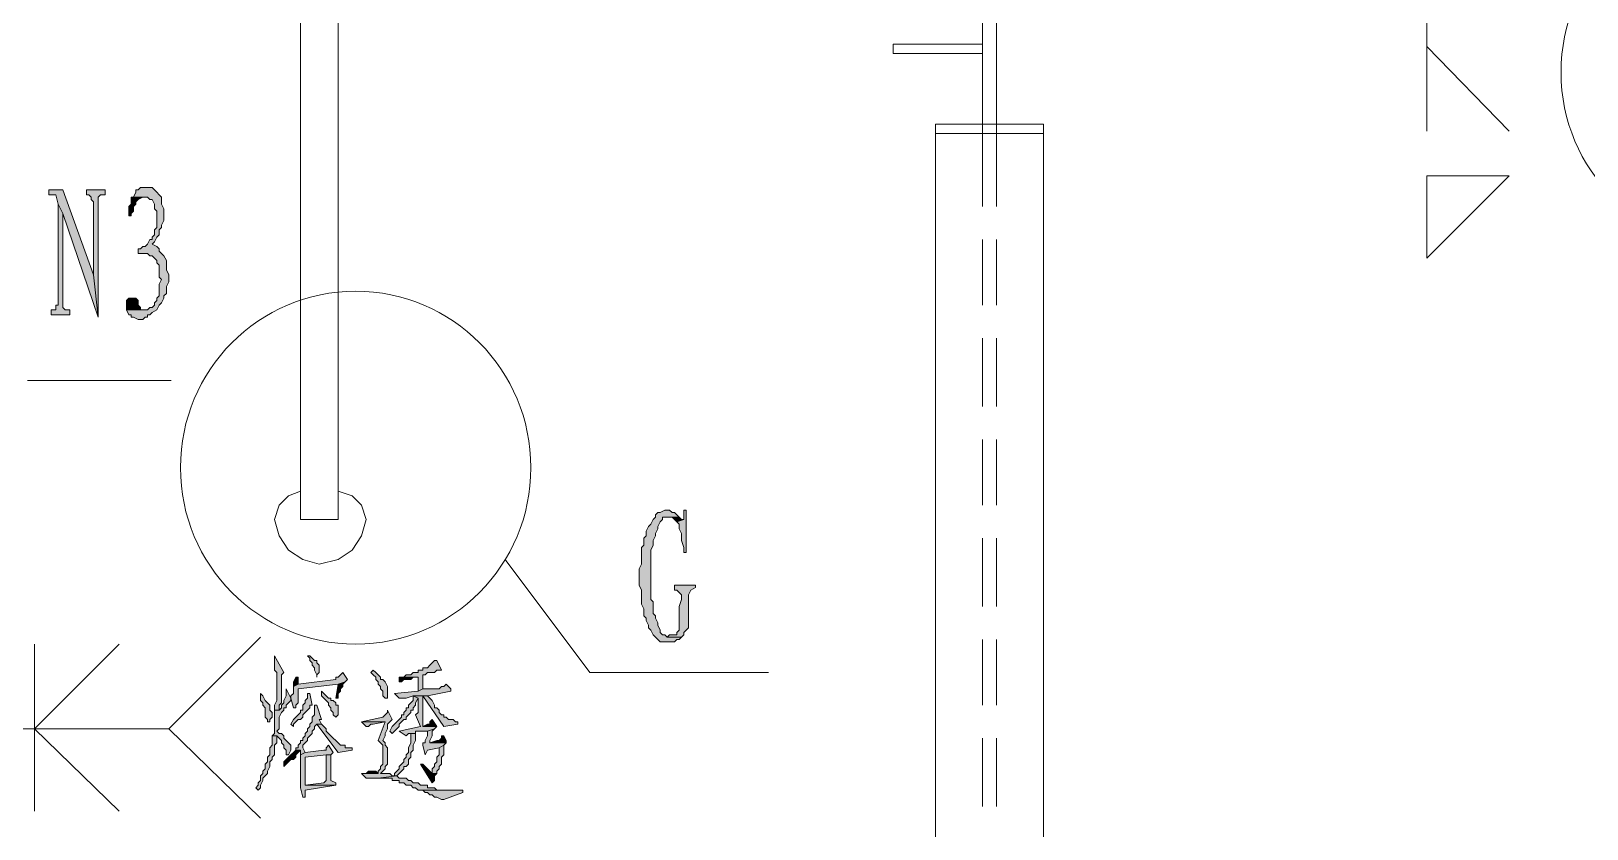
# Model space of a CAD drawing. Header units: millimetres. Extents: x 24 to 410, y 10 to 282.
# Drawn here: x 58.65 to 86.66, y 220.54 to 234.89 of the extents above; entities that cross this region are included whole.
import ezdxf

# ---------------------------------------------------------------- set-up
doc = ezdxf.new("R2010")
doc.units = ezdxf.units.MM

msp = doc.modelspace()

# ---------------------------------------------------------------- hatches: boundary and pattern name
h = msp.add_hatch(color=256)
h.dxf.hatch_style = 2
h.paths.add_polyline_path([(59.224333, 232.029), (58.970333, 232.029), (58.970333, 231.944333), (59.097333, 231.944333), (59.139667, 231.775), (59.224333, 231.605667), (59.859333, 229.743), (59.774667, 230.505)])
h = msp.add_hatch(color=256)
h.dxf.hatch_style = 2
h.paths.add_polyline_path([(59.986333, 232.029), (59.647667, 232.029), (59.647667, 231.944333), (59.69, 231.944333), (59.732333, 231.902), (59.732333, 231.859667), (59.774667, 231.817333), (59.774667, 230.505), (59.859333, 229.743), (59.859333, 231.902), (59.901667, 231.944333), (59.986333, 231.944333)])
h = msp.add_hatch(color=256)
h.dxf.hatch_style = 2
h.paths.add_polyline_path([(60.748333, 232.071333), (60.621333, 232.071333), (60.579, 232.029), (60.536667, 232.029), (60.536667, 231.986667), (60.494333, 231.902), (60.452, 231.902), (60.706, 231.902), (60.748333, 231.902), (60.790667, 231.859667), (60.833, 231.859667), (60.875333, 231.775), (60.875333, 231.690333), (60.917667, 231.648), (60.917667, 231.351667), (60.875333, 231.309333), (60.875333, 231.224667), (60.833, 231.182333), (60.833, 231.14), (60.790667, 231.14), (60.748333, 231.055333), (60.706, 231.013), (60.663667, 231.013), (60.621333, 230.970667), (60.579, 230.970667), (60.579, 230.886), (60.748333, 230.886), (60.790667, 230.843667), (60.833, 230.843667), (60.875333, 230.801333), (60.917667, 230.759), (60.917667, 230.716667), (60.96, 230.674333), (60.96, 230.462667), (61.002333, 230.420333), (60.96, 230.335667), (60.96, 230.124), (60.917667, 230.081667), (60.917667, 230.039333), (60.875333, 229.997), (60.875333, 229.954667), (60.833, 229.912333), (60.790667, 229.912333), (60.748333, 229.87), (60.367333, 229.87), (60.409667, 229.785333), (60.452, 229.785333), (60.452, 229.743), (60.494333, 229.743), (60.579, 229.700667), (60.663667, 229.700667), (60.706, 229.743), (60.748333, 229.743), (60.748333, 229.785333), (60.790667, 229.785333), (60.833, 229.827667), (60.917667, 229.87), (60.96, 229.954667), (61.002333, 229.997), (61.044667, 230.081667), (61.044667, 230.124), (61.087, 230.166333), (61.087, 230.293333), (61.129333, 230.378), (61.129333, 230.505), (61.087, 230.589667), (61.087, 230.759), (61.044667, 230.843667), (61.002333, 230.886), (60.96, 230.928333), (60.96, 230.970667), (60.917667, 231.013), (60.833, 231.055333), (60.875333, 231.097667), (60.917667, 231.182333), (60.96, 231.224667), (60.96, 231.309333), (61.002333, 231.351667), (61.002333, 231.394), (61.044667, 231.478667), (61.044667, 231.690333), (61.002333, 231.775), (61.002333, 231.902), (60.96, 231.944333), (60.917667, 231.986667), (60.875333, 232.029), (60.833, 232.071333)])
h = msp.add_hatch(color=256)
h.dxf.hatch_style = 2
h.paths.add_polyline_path([(60.452, 231.902), (60.452, 231.775), (60.409667, 231.732667), (60.409667, 231.563333), (60.452, 231.563333), (60.452, 231.605667), (60.494333, 231.648), (60.494333, 231.732667), (60.536667, 231.775), (60.536667, 231.817333), (60.579, 231.859667), (60.663667, 231.902), (60.706, 231.902)])
h = msp.add_hatch(color=256)
h.dxf.hatch_style = 2
h.paths.add_polyline_path([(59.139667, 231.775), (59.139667, 229.954667), (59.097333, 229.954667), (59.097333, 229.87), (59.055, 229.87), (59.012667, 229.87), (59.012667, 229.785333), (59.351333, 229.785333), (59.351333, 229.87), (59.266667, 229.87), (59.224333, 229.912333), (59.224333, 231.605667)])
h = msp.add_hatch(color=256)
h.dxf.hatch_style = 2
h.paths.add_polyline_path([(60.452, 230.081667), (60.409667, 230.081667), (60.367333, 230.039333), (60.367333, 229.87), (60.621333, 229.87), (60.621333, 229.912333), (60.579, 229.954667), (60.579, 230.039333), (60.536667, 230.081667)])
h = msp.add_hatch(color=256)
h.dxf.hatch_style = 2
h.paths.add_polyline_path([(70.104, 226.271667), (70.061667, 226.271667), (69.977, 226.229333), (69.934667, 226.229333), (69.892333, 226.187), (69.892333, 226.144667), (69.85, 226.102333), (69.807667, 226.017667), (69.765333, 225.975333), (69.723, 225.890667), (69.723, 225.806), (69.680667, 225.763667), (69.680667, 225.636667), (69.638333, 225.594333), (69.638333, 225.298), (69.596, 225.213333), (69.596, 225.001667), (69.596, 224.917), (69.638333, 224.832333), (69.638333, 224.578333), (69.680667, 224.493667), (69.680667, 224.366667), (69.723, 224.324333), (69.723, 224.282), (69.765333, 224.197333), (69.765333, 224.155), (69.807667, 224.112667), (69.85, 224.028), (69.892333, 223.985667), (69.934667, 223.943333), (69.977, 223.901), (70.231, 223.901), (70.273333, 223.943333), (70.315667, 223.943333), (70.358, 223.985667), (70.104, 223.985667), (70.061667, 224.028), (70.019333, 224.028), (69.977, 224.070333), (69.977, 224.112667), (69.934667, 224.197333), (69.934667, 224.239667), (69.892333, 224.324333), (69.892333, 224.366667), (69.85, 224.409), (69.85, 224.620667), (69.807667, 224.663), (69.807667, 225.552), (69.85, 225.636667), (69.85, 225.721333), (69.892333, 225.806), (69.892333, 225.848333), (69.934667, 225.933), (69.934667, 225.975333), (69.977, 226.06), (70.019333, 226.102333), (70.019333, 226.144667), (70.061667, 226.144667), (70.315667, 226.144667), (70.273333, 226.187), (70.231, 226.229333), (70.188667, 226.229333), (70.146333, 226.271667)])
h = msp.add_hatch(color=256)
h.dxf.hatch_style = 2
h.paths.add_polyline_path([(70.442667, 226.271667), (70.400333, 226.271667), (70.400333, 226.229333), (70.400333, 226.102333), (70.273333, 226.06), (70.315667, 226.017667), (70.315667, 225.933), (70.358, 225.848333), (70.358, 225.721333), (70.400333, 225.594333), (70.400333, 225.509667), (70.442667, 225.509667), (70.442667, 226.06), (70.442667, 226.144667)])
h = msp.add_hatch(color=256)
h.dxf.hatch_style = 2
h.paths.add_polyline_path([(70.315667, 226.144667), (70.104, 226.144667), (70.146333, 226.144667), (70.188667, 226.144667), (70.231, 226.102333), (70.273333, 226.06), (70.400333, 226.102333), (70.358, 226.102333)])
h = msp.add_hatch(color=256)
h.dxf.hatch_style = 2
h.paths.add_polyline_path([(70.612, 224.917), (70.231, 224.917), (70.231, 224.874667), (70.231, 224.832333), (70.273333, 224.832333), (70.315667, 224.79), (70.358, 224.747667), (70.358, 224.663), (70.315667, 224.536), (70.315667, 224.112667), (70.273333, 224.070333), (70.273333, 224.028), (70.231, 224.028), (70.146333, 224.028), (70.104, 223.985667), (70.358, 223.985667), (70.400333, 224.028), (70.400333, 224.070333), (70.442667, 224.112667), (70.485, 224.155), (70.485, 224.747667), (70.527333, 224.832333), (70.612, 224.874667)])
h = msp.add_hatch(color=256)
h.dxf.hatch_style = 2
h.paths.add_polyline_path([(63.034333, 223.647), (63.034333, 223.393), (63.076667, 223.350667), (63.076667, 222.842667), (63.034333, 222.758), (63.034333, 222.673333), (63.119, 222.673333), (63.119, 222.758), (63.161333, 222.800333), (63.161333, 222.842667), (63.161333, 222.885), (63.161333, 223.308333), (63.203667, 223.350667)])
h = msp.add_hatch(color=256)
h.dxf.hatch_style = 2
h.paths.add_polyline_path([(63.669333, 223.647), (63.627, 223.647), (63.669333, 223.604667), (63.669333, 223.562333), (63.711667, 223.52), (63.711667, 223.477667), (63.754, 223.435333), (63.754, 223.393), (63.796333, 223.308333), (63.796333, 223.266), (63.796333, 223.308333), (63.838667, 223.350667), (63.838667, 223.477667), (63.796333, 223.52), (63.796333, 223.562333), (63.754, 223.562333), (63.711667, 223.604667)])
h = msp.add_hatch(color=256)
h.dxf.hatch_style = 2
h.paths.add_polyline_path([(65.913, 223.562333), (65.870667, 223.52), (65.828333, 223.477667), (65.786, 223.435333), (65.701333, 223.435333), (65.701333, 223.393), (65.616667, 223.393), (65.616667, 223.350667), (65.532, 223.350667), (65.489667, 223.308333), (65.405, 223.308333), (65.362667, 223.266), (65.616667, 223.266), (65.616667, 223.139), (65.616667, 223.012), (65.701333, 223.054333), (65.701333, 223.308333), (65.743667, 223.308333), (65.786, 223.350667), (65.913, 223.350667), (65.955333, 223.393), (66.04, 223.393), (65.955333, 223.562333)])
h = msp.add_hatch(color=256)
h.dxf.hatch_style = 2
h.paths.add_polyline_path([(64.262, 223.350667), (64.219667, 223.308333), (64.177333, 223.266), (64.135, 223.266), (64.135, 223.223667), (63.457667, 223.139), (63.373, 223.096667), (63.373, 222.969667), (63.330667, 222.927333), (63.330667, 222.885), (63.373, 222.715667), (63.415333, 222.715667), (63.415333, 222.758), (63.457667, 222.800333), (63.457667, 223.054333), (64.177333, 223.139), (64.304333, 223.181333), (64.346667, 223.223667)])
h = msp.add_hatch(color=256)
h.dxf.hatch_style = 2
h.paths.add_polyline_path([(63.457667, 223.266), (63.415333, 223.266), (63.373, 223.181333), (63.373, 223.096667), (63.457667, 223.139)])
h = msp.add_hatch(color=256)
h.dxf.hatch_style = 2
h.paths.add_polyline_path([(64.812333, 223.393), (64.77, 223.350667), (64.812333, 223.308333), (64.854667, 223.266), (64.854667, 223.223667), (64.897, 223.181333), (64.897, 223.139), (64.939333, 223.096667), (64.939333, 223.054333), (64.981667, 223.012), (64.981667, 222.927333), (65.024, 222.885), (65.066333, 222.885), (65.066333, 222.927333), (65.066333, 223.096667), (65.024, 223.181333), (64.981667, 223.223667), (64.939333, 223.223667), (64.939333, 223.266), (64.897, 223.308333), (64.854667, 223.350667)])
h = msp.add_hatch(color=256)
h.dxf.hatch_style = 2
h.paths.add_polyline_path([(65.362667, 223.266), (65.278, 223.266), (65.278, 223.181333), (65.320333, 223.181333), (65.362667, 223.223667), (65.489667, 223.223667), (65.532, 223.266), (65.616667, 223.266)])
h = msp.add_hatch(color=256)
h.dxf.hatch_style = 2
h.paths.add_polyline_path([(62.780333, 222.969667), (62.780333, 222.842667), (62.822667, 222.800333), (62.822667, 222.758), (62.865, 222.715667), (62.865, 222.546333), (62.907333, 222.504), (62.907333, 222.461667), (62.949667, 222.461667), (62.949667, 222.504), (62.992, 222.546333), (62.992, 222.631), (62.949667, 222.673333), (62.949667, 222.758), (62.907333, 222.800333), (62.865, 222.842667), (62.822667, 222.927333)])
h = msp.add_hatch(color=256)
h.dxf.hatch_style = 2
h.paths.add_polyline_path([(63.246, 223.054333), (63.246, 222.927333), (63.203667, 222.842667), (63.203667, 222.800333), (63.161333, 222.758), (63.161333, 222.715667), (63.119, 222.673333), (63.034333, 222.673333), (63.034333, 222.588667), (63.034333, 222.25), (62.992, 222.207667), (63.076667, 222.207667), (63.119, 222.165333), (63.161333, 222.123), (63.161333, 222.080667), (63.203667, 222.038333), (63.203667, 221.996), (63.246, 221.953667), (63.246, 221.869), (63.288333, 221.869), (63.330667, 221.953667), (63.330667, 222.038333), (63.288333, 222.080667), (63.246, 222.123), (63.203667, 222.165333), (63.203667, 222.207667), (63.161333, 222.25), (63.119, 222.25), (63.076667, 222.292333), (63.119, 222.334667), (63.119, 222.546333), (63.161333, 222.631), (63.203667, 222.673333), (63.203667, 222.715667), (63.246, 222.715667), (63.246, 222.758), (63.288333, 222.800333), (63.330667, 222.842667), (63.330667, 222.885)])
h = msp.add_hatch(color=256)
h.dxf.hatch_style = 2
h.paths.add_polyline_path([(63.627, 222.969667), (63.627, 222.885), (63.584667, 222.842667), (63.584667, 222.800333), (63.542333, 222.758), (63.542333, 222.673333), (63.5, 222.673333), (63.5, 222.631), (63.457667, 222.588667), (63.415333, 222.546333), (63.373, 222.504), (63.330667, 222.419333), (63.373, 222.377), (63.373, 222.419333), (63.415333, 222.461667), (63.457667, 222.504), (63.5, 222.504), (63.542333, 222.546333), (63.542333, 222.588667), (63.584667, 222.631), (63.627, 222.673333), (63.669333, 222.715667), (63.669333, 222.758), (63.711667, 222.758), (63.669333, 222.969667)])
h = msp.add_hatch(color=256)
h.dxf.hatch_style = 2
h.paths.add_polyline_path([(63.881, 223.012), (63.881, 222.927333), (63.923333, 222.885), (63.965667, 222.842667), (64.008, 222.800333), (64.008, 222.758), (64.050333, 222.715667), (64.050333, 222.673333), (64.092667, 222.631), (64.092667, 222.588667), (64.135, 222.546333), (64.177333, 222.588667), (64.177333, 222.758), (64.135, 222.758), (64.135, 222.800333), (64.092667, 222.842667), (64.050333, 222.842667), (64.050333, 222.885), (64.008, 222.885), (63.965667, 222.927333), (63.923333, 222.969667)])
h = msp.add_hatch(color=256)
h.dxf.hatch_style = 2
h.paths.add_polyline_path([(64.304333, 223.181333), (64.177333, 223.139), (64.135, 222.885), (64.177333, 222.885), (64.177333, 222.969667), (64.219667, 223.012), (64.219667, 223.054333), (64.262, 223.096667), (64.262, 223.139)])
h = msp.add_hatch(color=256)
h.dxf.hatch_style = 2
h.paths.add_polyline_path([(65.532, 222.927333), (65.532, 222.842667), (65.489667, 222.800333), (65.447333, 222.758), (65.447333, 222.715667), (65.405, 222.715667), (65.405, 222.673333), (65.362667, 222.631), (65.362667, 222.588667), (65.320333, 222.588667), (65.320333, 222.546333), (65.278, 222.504), (65.235667, 222.461667), (65.193333, 222.419333), (65.151, 222.377), (65.108667, 222.292333), (65.151, 222.25), (65.193333, 222.292333), (65.235667, 222.334667), (65.278, 222.377), (65.278, 222.419333), (65.320333, 222.461667), (65.362667, 222.504), (65.405, 222.504), (65.405, 222.546333), (65.447333, 222.588667), (65.489667, 222.631), (65.489667, 222.673333), (65.532, 222.673333), (65.532, 222.715667), (65.574333, 222.758), (65.574333, 222.800333), (65.616667, 222.885)])
h = msp.add_hatch(color=256)
h.dxf.hatch_style = 2
h.paths.add_polyline_path([(66.124667, 223.139), (66.082333, 223.096667), (66.04, 223.096667), (65.997667, 223.054333), (65.701333, 223.054333), (65.616667, 223.012), (65.193333, 222.969667), (65.278, 222.885), (65.405, 222.885), (65.532, 222.927333), (65.786, 222.927333), (66.209333, 223.012), (66.209333, 223.054333)])
h = msp.add_hatch(color=256)
h.dxf.hatch_style = 2
h.paths.add_polyline_path([(65.701333, 222.927333), (65.532, 222.927333), (65.616667, 222.885), (65.616667, 222.631), (65.574333, 222.588667), (65.659, 222.377), (65.278, 222.292333), (65.405, 222.207667), (65.447333, 222.25), (65.574333, 222.25), (65.574333, 222.292333), (65.786, 222.292333), (65.913, 222.334667), (65.955333, 222.377), (65.701333, 222.377), (65.701333, 222.673333)])
h = msp.add_hatch(color=256)
h.dxf.hatch_style = 2
h.paths.add_polyline_path([(65.786, 222.927333), (65.701333, 222.927333), (66.082333, 222.377), (66.336333, 222.419333), (66.336333, 222.461667), (66.294, 222.461667), (66.251667, 222.504), (66.167, 222.504), (66.124667, 222.546333), (66.082333, 222.546333), (66.082333, 222.588667), (66.04, 222.588667), (65.997667, 222.631), (65.997667, 222.673333), (65.955333, 222.715667), (65.913, 222.715667), (65.913, 222.758), (65.870667, 222.842667), (65.828333, 222.885)])
h = msp.add_hatch(color=256)
h.dxf.hatch_style = 2
h.paths.add_polyline_path([(63.754, 222.758), (63.754, 222.588667), (63.711667, 222.546333), (63.711667, 222.461667), (63.669333, 222.419333), (63.669333, 222.377), (63.627, 222.334667), (63.627, 222.292333), (63.584667, 222.25), (63.584667, 222.207667), (63.542333, 222.165333), (63.542333, 222.123), (63.5, 222.123), (63.5, 222.080667), (63.457667, 222.038333), (63.457667, 221.996), (63.415333, 221.996), (63.415333, 221.953667), (63.5, 221.953667), (63.5, 221.869), (63.584667, 221.911333), (63.542333, 221.996), (63.542333, 222.038333), (63.584667, 222.080667), (63.627, 222.123), (63.627, 222.165333), (63.669333, 222.207667), (63.711667, 222.25), (63.711667, 222.292333), (63.754, 222.334667), (63.754, 222.377), (63.796333, 222.419333), (63.881, 222.419333), (63.838667, 222.504), (63.881, 222.504), (63.796333, 222.758)])
h = msp.add_hatch(color=256)
h.dxf.hatch_style = 2
h.paths.add_polyline_path([(65.066333, 222.673333), (65.066333, 222.631), (65.024, 222.588667), (64.981667, 222.546333), (64.600667, 222.461667), (65.024, 222.461667), (64.897, 222.123), (64.939333, 222.080667), (64.981667, 222.038333), (64.981667, 221.699667), (64.939333, 221.657333), (64.939333, 221.615), (64.897, 221.572667), (64.897, 221.530333), (64.685333, 221.530333), (64.600667, 221.530333), (64.685333, 221.445667), (64.727667, 221.445667), (64.77, 221.445667), (64.897, 221.445667), (65.235667, 221.488), (65.151, 221.488), (65.108667, 221.530333), (64.939333, 221.530333), (64.981667, 221.572667), (65.024, 221.615), (65.024, 221.657333), (65.066333, 221.699667), (65.066333, 221.996), (65.024, 222.038333), (65.024, 222.080667), (64.981667, 222.123), (65.024, 222.207667), (65.024, 222.25), (65.066333, 222.334667), (65.066333, 222.419333), (65.108667, 222.461667), (65.151, 222.504)])
h = msp.add_hatch(color=256)
h.dxf.hatch_style = 2
h.paths.add_polyline_path([(63.881, 222.419333), (63.796333, 222.419333), (64.177333, 221.911333), (64.431333, 221.953667), (64.431333, 221.996), (64.389, 221.996), (64.304333, 221.996), (64.304333, 222.038333), (64.219667, 222.038333), (64.177333, 222.080667), (64.135, 222.123), (64.092667, 222.165333), (64.050333, 222.207667), (64.008, 222.25), (63.965667, 222.292333), (63.965667, 222.334667), (63.923333, 222.377)])
h = msp.add_hatch(color=256)
h.dxf.hatch_style = 2
h.paths.add_polyline_path([(64.600667, 222.461667), (64.685333, 222.377), (64.727667, 222.377), (64.77, 222.419333), (64.812333, 222.419333), (65.024, 222.461667)])
h = msp.add_hatch(color=256)
h.dxf.hatch_style = 2
h.paths.add_polyline_path([(65.870667, 222.504), (65.828333, 222.461667), (65.828333, 222.419333), (65.786, 222.419333), (65.701333, 222.377), (65.955333, 222.377)])
h = msp.add_hatch(color=256)
h.dxf.hatch_style = 2
h.paths.add_polyline_path([(62.992, 222.207667), (62.992, 222.038333), (62.949667, 221.996), (62.949667, 221.869), (62.907333, 221.826667), (62.907333, 221.742), (62.865, 221.699667), (62.865, 221.615), (62.822667, 221.572667), (62.822667, 221.530333), (62.780333, 221.488), (62.780333, 221.403333), (62.738, 221.361), (62.738, 221.318667), (62.695667, 221.276333), (62.738, 221.234), (62.780333, 221.276333), (62.780333, 221.318667), (62.822667, 221.403333), (62.822667, 221.445667), (62.865, 221.488), (62.907333, 221.530333), (62.907333, 221.572667), (62.949667, 221.657333), (62.949667, 221.742), (62.992, 221.784333), (62.992, 221.826667), (63.034333, 221.869), (63.034333, 222.038333), (63.076667, 222.080667), (63.076667, 222.207667)])
h = msp.add_hatch(color=256)
h.dxf.hatch_style = 2
h.paths.add_polyline_path([(65.574333, 222.25), (65.489667, 222.25), (65.489667, 222.165333), (65.489667, 222.080667), (65.447333, 221.996), (65.447333, 221.911333), (65.405, 221.869), (65.405, 221.826667), (65.362667, 221.784333), (65.362667, 221.742), (65.320333, 221.699667), (65.278, 221.657333), (65.278, 221.615), (65.235667, 221.572667), (65.193333, 221.530333), (65.193333, 221.488), (65.235667, 221.488), (65.278, 221.530333), (65.320333, 221.572667), (65.362667, 221.615), (65.362667, 221.657333), (65.405, 221.657333), (65.447333, 221.699667), (65.447333, 221.784333), (65.489667, 221.826667), (65.489667, 221.911333), (65.532, 221.953667), (65.532, 222.038333), (65.574333, 222.123)])
h = msp.add_hatch(color=256)
h.dxf.hatch_style = 2
h.paths.add_polyline_path([(65.913, 222.334667), (65.786, 222.292333), (65.786, 222.207667), (65.743667, 222.123), (65.743667, 222.080667), (65.701333, 222.080667), (65.701333, 222.038333), (65.743667, 221.869), (65.786, 221.953667), (65.997667, 221.996), (66.082333, 222.038333), (66.124667, 222.080667), (65.828333, 222.080667), (65.828333, 222.123), (65.870667, 222.207667), (65.870667, 222.292333)])
h = msp.add_hatch(color=256)
h.dxf.hatch_style = 2
h.paths.add_polyline_path([(66.082333, 222.207667), (66.04, 222.207667), (66.04, 222.165333), (65.997667, 222.123), (65.955333, 222.123), (65.828333, 222.080667), (66.124667, 222.080667), (66.124667, 222.123)])
h = msp.add_hatch(color=256)
h.dxf.hatch_style = 2
h.paths.add_polyline_path([(63.415333, 221.953667), (63.373, 221.911333), (63.330667, 221.869), (63.288333, 221.826667), (63.246, 221.784333), (63.203667, 221.742), (63.203667, 221.657333), (63.246, 221.699667), (63.288333, 221.742), (63.330667, 221.784333), (63.373, 221.784333), (63.415333, 221.826667), (63.415333, 221.869), (63.457667, 221.911333), (63.5, 221.953667)])
h = msp.add_hatch(color=256)
h.dxf.hatch_style = 2
h.paths.add_polyline_path([(64.008, 222.038333), (63.965667, 221.996), (63.965667, 221.953667), (63.923333, 221.953667), (63.584667, 221.911333), (63.5, 221.869), (63.5, 221.276333), (63.542333, 221.107), (63.584667, 221.107), (63.584667, 221.234), (64.135, 221.318667), (63.584667, 221.318667), (63.584667, 221.361), (63.584667, 221.826667), (63.965667, 221.869), (64.050333, 221.869), (64.092667, 221.911333)])
h = msp.add_hatch(color=256)
h.dxf.hatch_style = 2
h.paths.add_polyline_path([(64.050333, 221.869), (63.965667, 221.869), (63.965667, 221.403333), (63.923333, 221.361), (63.584667, 221.318667), (64.135, 221.318667), (64.135, 221.361), (64.050333, 221.403333)])
h = msp.add_hatch(color=256)
h.dxf.hatch_style = 2
h.paths.add_polyline_path([(66.082333, 222.038333), (65.997667, 221.996), (65.997667, 221.869), (65.955333, 221.826667), (65.955333, 221.742), (65.913, 221.699667), (65.913, 221.657333), (65.870667, 221.615), (65.870667, 221.530333), (65.955333, 221.530333), (65.955333, 221.572667), (65.997667, 221.615), (65.997667, 221.657333), (66.04, 221.699667), (66.04, 221.826667), (66.082333, 221.869)])
h = msp.add_hatch(color=256)
h.dxf.hatch_style = 2
h.paths.add_polyline_path([(64.812333, 221.572667), (64.727667, 221.572667), (64.685333, 221.530333), (64.897, 221.530333), (64.854667, 221.572667)])
h = msp.add_hatch(color=256)
h.dxf.hatch_style = 2
h.paths.add_polyline_path([(65.701333, 221.699667), (65.659, 221.699667), (65.870667, 221.361), (65.913, 221.403333), (65.913, 221.488), (65.955333, 221.530333), (65.870667, 221.530333)])
h = msp.add_hatch(color=256)
h.dxf.hatch_style = 2
h.paths.add_polyline_path([(65.235667, 221.488), (64.897, 221.445667), (65.151, 221.445667), (65.151, 221.403333), (65.278, 221.403333), (65.278, 221.361), (65.362667, 221.361), (65.405, 221.318667), (65.489667, 221.318667), (65.532, 221.276333), (65.574333, 221.276333), (65.616667, 221.234), (65.701333, 221.234), (66.209333, 221.234), (65.955333, 221.234), (65.913, 221.276333), (65.786, 221.276333), (65.786, 221.318667), (65.659, 221.318667), (65.616667, 221.361), (65.532, 221.361), (65.489667, 221.403333), (65.447333, 221.403333), (65.405, 221.445667), (65.278, 221.445667)])
h = msp.add_hatch(color=256)
h.dxf.hatch_style = 2
h.paths.add_polyline_path([(66.421, 221.234), (65.701333, 221.234), (65.743667, 221.191667), (65.786, 221.191667), (65.828333, 221.149333), (65.870667, 221.149333), (65.913, 221.107), (65.955333, 221.107), (66.04, 221.064667), (66.082333, 221.064667), (66.421, 221.191667)])

# ---------------------------------------------------------------- linework, layer by layer
at = {"lineweight": 0}
for points in [[(63.5, 226.102333), (63.5, 245.067667)], [(64.177333, 226.102333), (64.177333, 245.067667), (63.5, 245.067667)], [(75.776667, 241.977333), (75.776667, 233.214333)], [(76.030667, 241.977333), (76.030667, 233.214333)], [(83.777667, 233.087333), (83.777667, 235.119333)], [(74.168, 234.484333), (74.168, 234.653667), (75.776667, 234.653667)], [(74.168, 234.484333), (75.776667, 234.484333)], [(85.259333, 233.087333), (83.777667, 234.611333)], [(74.93, 233.214333), (74.93, 215.307333), (76.877333, 215.307333)], [(74.93, 233.214333), (76.877333, 233.214333)], [(74.93, 233.045), (76.877333, 233.045)], [(75.776667, 233.214333), (75.776667, 231.732667)], [(76.030667, 233.214333), (76.030667, 231.732667)], [(76.877333, 233.214333), (76.877333, 215.307333)], [(75.776667, 231.14), (75.776667, 229.954667)], [(76.030667, 231.14), (76.030667, 229.954667)], [(75.776667, 229.362), (75.776667, 228.134333)], [(76.030667, 229.362), (76.030667, 228.134333)], [(58.589333, 228.6), (61.171667, 228.6)], [(75.776667, 227.541667), (75.776667, 226.356333)], [(76.030667, 227.541667), (76.030667, 226.356333)], [(63.5, 226.610333), (63.288333, 226.525667), (63.119, 226.356333), (63.034333, 226.102333), (63.119, 225.806), (63.288333, 225.552), (63.542333, 225.382667), (63.838667, 225.298), (64.177333, 225.382667), (64.431333, 225.552), (64.600667, 225.806), (64.685333, 226.102333), (64.600667, 226.356333), (64.431333, 226.525667), (64.177333, 226.610333)], [(64.177333, 226.102333), (63.5, 226.102333)], [(75.776667, 225.763667), (75.776667, 224.536)], [(76.030667, 225.763667), (76.030667, 224.536)], [(67.183, 225.382667), (68.707, 223.350667), (71.924333, 223.350667)], [(55.922333, 223.816333), (57.319333, 222.334667), (61.129333, 222.334667)], [(58.716298, 223.858667), (58.716298, 222.334667), (60.240298, 223.858667)], [(62.780333, 223.985667), (61.129333, 222.334667), (62.780333, 220.726)], [(75.776667, 223.943333), (75.776667, 222.758)], [(76.030667, 223.943333), (76.030667, 222.758)], [(58.716298, 220.853), (58.716298, 222.334667), (60.240298, 220.853)], [(75.776667, 222.165333), (75.776667, 220.937667)], [(76.030667, 222.165333), (76.030667, 220.937667)]]:
    msp.add_lwpolyline(points, dxfattribs=at)
for points in [[(83.777667, 232.283), (83.777667, 230.801333), (85.259333, 232.283)], [(59.224333, 232.029), (58.970333, 232.029), (58.970333, 231.944333), (59.097333, 231.944333), (59.139667, 231.775), (59.224333, 231.605667), (59.859333, 229.743), (59.774667, 230.505)], [(59.986333, 232.029), (59.647667, 232.029), (59.647667, 231.944333), (59.69, 231.944333), (59.732333, 231.902), (59.732333, 231.859667), (59.774667, 231.817333), (59.774667, 230.505), (59.859333, 229.743), (59.859333, 231.902), (59.901667, 231.944333), (59.986333, 231.944333)], [(60.748333, 232.071333), (60.621333, 232.071333), (60.579, 232.029), (60.536667, 232.029), (60.536667, 231.986667), (60.494333, 231.902), (60.452, 231.902), (60.706, 231.902), (60.748333, 231.902), (60.790667, 231.859667), (60.833, 231.859667), (60.875333, 231.775), (60.875333, 231.690333), (60.917667, 231.648), (60.917667, 231.351667), (60.875333, 231.309333), (60.875333, 231.224667), (60.833, 231.182333), (60.833, 231.14), (60.790667, 231.14), (60.748333, 231.055333), (60.706, 231.013), (60.663667, 231.013), (60.621333, 230.970667), (60.579, 230.970667), (60.579, 230.886), (60.748333, 230.886), (60.790667, 230.843667), (60.833, 230.843667), (60.875333, 230.801333), (60.917667, 230.759), (60.917667, 230.716667), (60.96, 230.674333), (60.96, 230.462667), (61.002333, 230.420333), (60.96, 230.335667), (60.96, 230.124), (60.917667, 230.081667), (60.917667, 230.039333), (60.875333, 229.997), (60.875333, 229.954667), (60.833, 229.912333), (60.790667, 229.912333), (60.748333, 229.87), (60.367333, 229.87), (60.409667, 229.785333), (60.452, 229.785333), (60.452, 229.743), (60.494333, 229.743), (60.579, 229.700667), (60.663667, 229.700667), (60.706, 229.743), (60.748333, 229.743), (60.748333, 229.785333), (60.790667, 229.785333), (60.833, 229.827667), (60.917667, 229.87), (60.96, 229.954667), (61.002333, 229.997), (61.044667, 230.081667), (61.044667, 230.124), (61.087, 230.166333), (61.087, 230.293333), (61.129333, 230.378), (61.129333, 230.505), (61.087, 230.589667), (61.087, 230.759), (61.044667, 230.843667), (61.002333, 230.886), (60.96, 230.928333), (60.96, 230.970667), (60.917667, 231.013), (60.833, 231.055333), (60.875333, 231.097667), (60.917667, 231.182333), (60.96, 231.224667), (60.96, 231.309333), (61.002333, 231.351667), (61.002333, 231.394), (61.044667, 231.478667), (61.044667, 231.690333), (61.002333, 231.775), (61.002333, 231.902), (60.96, 231.944333), (60.917667, 231.986667), (60.875333, 232.029), (60.833, 232.071333)], [(60.452, 231.902), (60.452, 231.775), (60.409667, 231.732667), (60.409667, 231.563333), (60.452, 231.563333), (60.452, 231.605667), (60.494333, 231.648), (60.494333, 231.732667), (60.536667, 231.775), (60.536667, 231.817333), (60.579, 231.859667), (60.663667, 231.902), (60.706, 231.902)], [(59.139667, 231.775), (59.139667, 229.954667), (59.097333, 229.954667), (59.097333, 229.87), (59.055, 229.87), (59.012667, 229.87), (59.012667, 229.785333), (59.351333, 229.785333), (59.351333, 229.87), (59.266667, 229.87), (59.224333, 229.912333), (59.224333, 231.605667)], [(60.452, 230.081667), (60.409667, 230.081667), (60.367333, 230.039333), (60.367333, 229.87), (60.621333, 229.87), (60.621333, 229.912333), (60.579, 229.954667), (60.579, 230.039333), (60.536667, 230.081667)], [(70.104, 226.271667), (70.061667, 226.271667), (69.977, 226.229333), (69.934667, 226.229333), (69.892333, 226.187), (69.892333, 226.144667), (69.85, 226.102333), (69.807667, 226.017667), (69.765333, 225.975333), (69.723, 225.890667), (69.723, 225.806), (69.680667, 225.763667), (69.680667, 225.636667), (69.638333, 225.594333), (69.638333, 225.298), (69.596, 225.213333), (69.596, 225.001667), (69.596, 224.917), (69.638333, 224.832333), (69.638333, 224.578333), (69.680667, 224.493667), (69.680667, 224.366667), (69.723, 224.324333), (69.723, 224.282), (69.765333, 224.197333), (69.765333, 224.155), (69.807667, 224.112667), (69.85, 224.028), (69.892333, 223.985667), (69.934667, 223.943333), (69.977, 223.901), (70.231, 223.901), (70.273333, 223.943333), (70.315667, 223.943333), (70.358, 223.985667), (70.104, 223.985667), (70.061667, 224.028), (70.019333, 224.028), (69.977, 224.070333), (69.977, 224.112667), (69.934667, 224.197333), (69.934667, 224.239667), (69.892333, 224.324333), (69.892333, 224.366667), (69.85, 224.409), (69.85, 224.620667), (69.807667, 224.663), (69.807667, 225.552), (69.85, 225.636667), (69.85, 225.721333), (69.892333, 225.806), (69.892333, 225.848333), (69.934667, 225.933), (69.934667, 225.975333), (69.977, 226.06), (70.019333, 226.102333), (70.019333, 226.144667), (70.061667, 226.144667), (70.315667, 226.144667), (70.273333, 226.187), (70.231, 226.229333), (70.188667, 226.229333), (70.146333, 226.271667)], [(70.442667, 226.271667), (70.400333, 226.271667), (70.400333, 226.229333), (70.400333, 226.102333), (70.273333, 226.06), (70.315667, 226.017667), (70.315667, 225.933), (70.358, 225.848333), (70.358, 225.721333), (70.400333, 225.594333), (70.400333, 225.509667), (70.442667, 225.509667), (70.442667, 226.06), (70.442667, 226.144667)], [(70.315667, 226.144667), (70.104, 226.144667), (70.146333, 226.144667), (70.188667, 226.144667), (70.231, 226.102333), (70.273333, 226.06), (70.400333, 226.102333), (70.358, 226.102333)], [(70.612, 224.917), (70.231, 224.917), (70.231, 224.874667), (70.231, 224.832333), (70.273333, 224.832333), (70.315667, 224.79), (70.358, 224.747667), (70.358, 224.663), (70.315667, 224.536), (70.315667, 224.112667), (70.273333, 224.070333), (70.273333, 224.028), (70.231, 224.028), (70.146333, 224.028), (70.104, 223.985667), (70.358, 223.985667), (70.400333, 224.028), (70.400333, 224.070333), (70.442667, 224.112667), (70.485, 224.155), (70.485, 224.747667), (70.527333, 224.832333), (70.612, 224.874667)], [(63.034333, 223.647), (63.034333, 223.393), (63.076667, 223.350667), (63.076667, 222.842667), (63.034333, 222.758), (63.034333, 222.673333), (63.119, 222.673333), (63.119, 222.758), (63.161333, 222.800333), (63.161333, 222.842667), (63.161333, 222.885), (63.161333, 223.308333), (63.203667, 223.350667)], [(63.669333, 223.647), (63.627, 223.647), (63.669333, 223.604667), (63.669333, 223.562333), (63.711667, 223.52), (63.711667, 223.477667), (63.754, 223.435333), (63.754, 223.393), (63.796333, 223.308333), (63.796333, 223.266), (63.796333, 223.308333), (63.838667, 223.350667), (63.838667, 223.477667), (63.796333, 223.52), (63.796333, 223.562333), (63.754, 223.562333), (63.711667, 223.604667)], [(65.913, 223.562333), (65.870667, 223.52), (65.828333, 223.477667), (65.786, 223.435333), (65.701333, 223.435333), (65.701333, 223.393), (65.616667, 223.393), (65.616667, 223.350667), (65.532, 223.350667), (65.489667, 223.308333), (65.405, 223.308333), (65.362667, 223.266), (65.616667, 223.266), (65.616667, 223.139), (65.616667, 223.012), (65.701333, 223.054333), (65.701333, 223.308333), (65.743667, 223.308333), (65.786, 223.350667), (65.913, 223.350667), (65.955333, 223.393), (66.04, 223.393), (65.955333, 223.562333)], [(64.262, 223.350667), (64.219667, 223.308333), (64.177333, 223.266), (64.135, 223.266), (64.135, 223.223667), (63.457667, 223.139), (63.373, 223.096667), (63.373, 222.969667), (63.330667, 222.927333), (63.330667, 222.885), (63.373, 222.715667), (63.415333, 222.715667), (63.415333, 222.758), (63.457667, 222.800333), (63.457667, 223.054333), (64.177333, 223.139), (64.304333, 223.181333), (64.346667, 223.223667)], [(63.457667, 223.266), (63.415333, 223.266), (63.373, 223.181333), (63.373, 223.096667), (63.457667, 223.139)], [(64.812333, 223.393), (64.77, 223.350667), (64.812333, 223.308333), (64.854667, 223.266), (64.854667, 223.223667), (64.897, 223.181333), (64.897, 223.139), (64.939333, 223.096667), (64.939333, 223.054333), (64.981667, 223.012), (64.981667, 222.927333), (65.024, 222.885), (65.066333, 222.885), (65.066333, 222.927333), (65.066333, 223.096667), (65.024, 223.181333), (64.981667, 223.223667), (64.939333, 223.223667), (64.939333, 223.266), (64.897, 223.308333), (64.854667, 223.350667)], [(65.362667, 223.266), (65.278, 223.266), (65.278, 223.181333), (65.320333, 223.181333), (65.362667, 223.223667), (65.489667, 223.223667), (65.532, 223.266), (65.616667, 223.266)], [(62.780333, 222.969667), (62.780333, 222.842667), (62.822667, 222.800333), (62.822667, 222.758), (62.865, 222.715667), (62.865, 222.546333), (62.907333, 222.504), (62.907333, 222.461667), (62.949667, 222.461667), (62.949667, 222.504), (62.992, 222.546333), (62.992, 222.631), (62.949667, 222.673333), (62.949667, 222.758), (62.907333, 222.800333), (62.865, 222.842667), (62.822667, 222.927333)], [(63.246, 223.054333), (63.246, 222.927333), (63.203667, 222.842667), (63.203667, 222.800333), (63.161333, 222.758), (63.161333, 222.715667), (63.119, 222.673333), (63.034333, 222.673333), (63.034333, 222.588667), (63.034333, 222.25), (62.992, 222.207667), (63.076667, 222.207667), (63.119, 222.165333), (63.161333, 222.123), (63.161333, 222.080667), (63.203667, 222.038333), (63.203667, 221.996), (63.246, 221.953667), (63.246, 221.869), (63.288333, 221.869), (63.330667, 221.953667), (63.330667, 222.038333), (63.288333, 222.080667), (63.246, 222.123), (63.203667, 222.165333), (63.203667, 222.207667), (63.161333, 222.25), (63.119, 222.25), (63.076667, 222.292333), (63.119, 222.334667), (63.119, 222.546333), (63.161333, 222.631), (63.203667, 222.673333), (63.203667, 222.715667), (63.246, 222.715667), (63.246, 222.758), (63.288333, 222.800333), (63.330667, 222.842667), (63.330667, 222.885)], [(63.627, 222.969667), (63.627, 222.885), (63.584667, 222.842667), (63.584667, 222.800333), (63.542333, 222.758), (63.542333, 222.673333), (63.5, 222.673333), (63.5, 222.631), (63.457667, 222.588667), (63.415333, 222.546333), (63.373, 222.504), (63.330667, 222.419333), (63.373, 222.377), (63.373, 222.419333), (63.415333, 222.461667), (63.457667, 222.504), (63.5, 222.504), (63.542333, 222.546333), (63.542333, 222.588667), (63.584667, 222.631), (63.627, 222.673333), (63.669333, 222.715667), (63.669333, 222.758), (63.711667, 222.758), (63.669333, 222.969667)], [(63.881, 223.012), (63.881, 222.927333), (63.923333, 222.885), (63.965667, 222.842667), (64.008, 222.800333), (64.008, 222.758), (64.050333, 222.715667), (64.050333, 222.673333), (64.092667, 222.631), (64.092667, 222.588667), (64.135, 222.546333), (64.177333, 222.588667), (64.177333, 222.758), (64.135, 222.758), (64.135, 222.800333), (64.092667, 222.842667), (64.050333, 222.842667), (64.050333, 222.885), (64.008, 222.885), (63.965667, 222.927333), (63.923333, 222.969667)], [(64.304333, 223.181333), (64.177333, 223.139), (64.135, 222.885), (64.177333, 222.885), (64.177333, 222.969667), (64.219667, 223.012), (64.219667, 223.054333), (64.262, 223.096667), (64.262, 223.139)], [(65.532, 222.927333), (65.532, 222.842667), (65.489667, 222.800333), (65.447333, 222.758), (65.447333, 222.715667), (65.405, 222.715667), (65.405, 222.673333), (65.362667, 222.631), (65.362667, 222.588667), (65.320333, 222.588667), (65.320333, 222.546333), (65.278, 222.504), (65.235667, 222.461667), (65.193333, 222.419333), (65.151, 222.377), (65.108667, 222.292333), (65.151, 222.25), (65.193333, 222.292333), (65.235667, 222.334667), (65.278, 222.377), (65.278, 222.419333), (65.320333, 222.461667), (65.362667, 222.504), (65.405, 222.504), (65.405, 222.546333), (65.447333, 222.588667), (65.489667, 222.631), (65.489667, 222.673333), (65.532, 222.673333), (65.532, 222.715667), (65.574333, 222.758), (65.574333, 222.800333), (65.616667, 222.885)], [(66.124667, 223.139), (66.082333, 223.096667), (66.04, 223.096667), (65.997667, 223.054333), (65.701333, 223.054333), (65.616667, 223.012), (65.193333, 222.969667), (65.278, 222.885), (65.405, 222.885), (65.532, 222.927333), (65.786, 222.927333), (66.209333, 223.012), (66.209333, 223.054333)], [(65.701333, 222.927333), (65.532, 222.927333), (65.616667, 222.885), (65.616667, 222.631), (65.574333, 222.588667), (65.659, 222.377), (65.278, 222.292333), (65.405, 222.207667), (65.447333, 222.25), (65.574333, 222.25), (65.574333, 222.292333), (65.786, 222.292333), (65.913, 222.334667), (65.955333, 222.377), (65.701333, 222.377), (65.701333, 222.673333)], [(65.786, 222.927333), (65.701333, 222.927333), (66.082333, 222.377), (66.336333, 222.419333), (66.336333, 222.461667), (66.294, 222.461667), (66.251667, 222.504), (66.167, 222.504), (66.124667, 222.546333), (66.082333, 222.546333), (66.082333, 222.588667), (66.04, 222.588667), (65.997667, 222.631), (65.997667, 222.673333), (65.955333, 222.715667), (65.913, 222.715667), (65.913, 222.758), (65.870667, 222.842667), (65.828333, 222.885)], [(63.754, 222.758), (63.754, 222.588667), (63.711667, 222.546333), (63.711667, 222.461667), (63.669333, 222.419333), (63.669333, 222.377), (63.627, 222.334667), (63.627, 222.292333), (63.584667, 222.25), (63.584667, 222.207667), (63.542333, 222.165333), (63.542333, 222.123), (63.5, 222.123), (63.5, 222.080667), (63.457667, 222.038333), (63.457667, 221.996), (63.415333, 221.996), (63.415333, 221.953667), (63.5, 221.953667), (63.5, 221.869), (63.584667, 221.911333), (63.542333, 221.996), (63.542333, 222.038333), (63.584667, 222.080667), (63.627, 222.123), (63.627, 222.165333), (63.669333, 222.207667), (63.711667, 222.25), (63.711667, 222.292333), (63.754, 222.334667), (63.754, 222.377), (63.796333, 222.419333), (63.881, 222.419333), (63.838667, 222.504), (63.881, 222.504), (63.796333, 222.758)], [(65.066333, 222.673333), (65.066333, 222.631), (65.024, 222.588667), (64.981667, 222.546333), (64.600667, 222.461667), (65.024, 222.461667), (64.897, 222.123), (64.939333, 222.080667), (64.981667, 222.038333), (64.981667, 221.699667), (64.939333, 221.657333), (64.939333, 221.615), (64.897, 221.572667), (64.897, 221.530333), (64.685333, 221.530333), (64.600667, 221.530333), (64.685333, 221.445667), (64.727667, 221.445667), (64.77, 221.445667), (64.897, 221.445667), (65.235667, 221.488), (65.151, 221.488), (65.108667, 221.530333), (64.939333, 221.530333), (64.981667, 221.572667), (65.024, 221.615), (65.024, 221.657333), (65.066333, 221.699667), (65.066333, 221.996), (65.024, 222.038333), (65.024, 222.080667), (64.981667, 222.123), (65.024, 222.207667), (65.024, 222.25), (65.066333, 222.334667), (65.066333, 222.419333), (65.108667, 222.461667), (65.151, 222.504)], [(63.881, 222.419333), (63.796333, 222.419333), (64.177333, 221.911333), (64.431333, 221.953667), (64.431333, 221.996), (64.389, 221.996), (64.304333, 221.996), (64.304333, 222.038333), (64.219667, 222.038333), (64.177333, 222.080667), (64.135, 222.123), (64.092667, 222.165333), (64.050333, 222.207667), (64.008, 222.25), (63.965667, 222.292333), (63.965667, 222.334667), (63.923333, 222.377)], [(64.600667, 222.461667), (64.685333, 222.377), (64.727667, 222.377), (64.77, 222.419333), (64.812333, 222.419333), (65.024, 222.461667)], [(65.870667, 222.504), (65.828333, 222.461667), (65.828333, 222.419333), (65.786, 222.419333), (65.701333, 222.377), (65.955333, 222.377)], [(62.992, 222.207667), (62.992, 222.038333), (62.949667, 221.996), (62.949667, 221.869), (62.907333, 221.826667), (62.907333, 221.742), (62.865, 221.699667), (62.865, 221.615), (62.822667, 221.572667), (62.822667, 221.530333), (62.780333, 221.488), (62.780333, 221.403333), (62.738, 221.361), (62.738, 221.318667), (62.695667, 221.276333), (62.738, 221.234), (62.780333, 221.276333), (62.780333, 221.318667), (62.822667, 221.403333), (62.822667, 221.445667), (62.865, 221.488), (62.907333, 221.530333), (62.907333, 221.572667), (62.949667, 221.657333), (62.949667, 221.742), (62.992, 221.784333), (62.992, 221.826667), (63.034333, 221.869), (63.034333, 222.038333), (63.076667, 222.080667), (63.076667, 222.207667)], [(65.574333, 222.25), (65.489667, 222.25), (65.489667, 222.165333), (65.489667, 222.080667), (65.447333, 221.996), (65.447333, 221.911333), (65.405, 221.869), (65.405, 221.826667), (65.362667, 221.784333), (65.362667, 221.742), (65.320333, 221.699667), (65.278, 221.657333), (65.278, 221.615), (65.235667, 221.572667), (65.193333, 221.530333), (65.193333, 221.488), (65.235667, 221.488), (65.278, 221.530333), (65.320333, 221.572667), (65.362667, 221.615), (65.362667, 221.657333), (65.405, 221.657333), (65.447333, 221.699667), (65.447333, 221.784333), (65.489667, 221.826667), (65.489667, 221.911333), (65.532, 221.953667), (65.532, 222.038333), (65.574333, 222.123)], [(65.913, 222.334667), (65.786, 222.292333), (65.786, 222.207667), (65.743667, 222.123), (65.743667, 222.080667), (65.701333, 222.080667), (65.701333, 222.038333), (65.743667, 221.869), (65.786, 221.953667), (65.997667, 221.996), (66.082333, 222.038333), (66.124667, 222.080667), (65.828333, 222.080667), (65.828333, 222.123), (65.870667, 222.207667), (65.870667, 222.292333)], [(66.082333, 222.207667), (66.04, 222.207667), (66.04, 222.165333), (65.997667, 222.123), (65.955333, 222.123), (65.828333, 222.080667), (66.124667, 222.080667), (66.124667, 222.123)], [(63.415333, 221.953667), (63.373, 221.911333), (63.330667, 221.869), (63.288333, 221.826667), (63.246, 221.784333), (63.203667, 221.742), (63.203667, 221.657333), (63.246, 221.699667), (63.288333, 221.742), (63.330667, 221.784333), (63.373, 221.784333), (63.415333, 221.826667), (63.415333, 221.869), (63.457667, 221.911333), (63.5, 221.953667)], [(64.008, 222.038333), (63.965667, 221.996), (63.965667, 221.953667), (63.923333, 221.953667), (63.584667, 221.911333), (63.5, 221.869), (63.5, 221.276333), (63.542333, 221.107), (63.584667, 221.107), (63.584667, 221.234), (64.135, 221.318667), (63.584667, 221.318667), (63.584667, 221.361), (63.584667, 221.826667), (63.965667, 221.869), (64.050333, 221.869), (64.092667, 221.911333)], [(64.050333, 221.869), (63.965667, 221.869), (63.965667, 221.403333), (63.923333, 221.361), (63.584667, 221.318667), (64.135, 221.318667), (64.135, 221.361), (64.050333, 221.403333)], [(66.082333, 222.038333), (65.997667, 221.996), (65.997667, 221.869), (65.955333, 221.826667), (65.955333, 221.742), (65.913, 221.699667), (65.913, 221.657333), (65.870667, 221.615), (65.870667, 221.530333), (65.955333, 221.530333), (65.955333, 221.572667), (65.997667, 221.615), (65.997667, 221.657333), (66.04, 221.699667), (66.04, 221.826667), (66.082333, 221.869)], [(64.812333, 221.572667), (64.727667, 221.572667), (64.685333, 221.530333), (64.897, 221.530333), (64.854667, 221.572667)], [(65.701333, 221.699667), (65.659, 221.699667), (65.870667, 221.361), (65.913, 221.403333), (65.913, 221.488), (65.955333, 221.530333), (65.870667, 221.530333)], [(65.235667, 221.488), (64.897, 221.445667), (65.151, 221.445667), (65.151, 221.403333), (65.278, 221.403333), (65.278, 221.361), (65.362667, 221.361), (65.405, 221.318667), (65.489667, 221.318667), (65.532, 221.276333), (65.574333, 221.276333), (65.616667, 221.234), (65.701333, 221.234), (66.209333, 221.234), (65.955333, 221.234), (65.913, 221.276333), (65.786, 221.276333), (65.786, 221.318667), (65.659, 221.318667), (65.616667, 221.361), (65.532, 221.361), (65.489667, 221.403333), (65.447333, 221.403333), (65.405, 221.445667), (65.278, 221.445667)], [(66.421, 221.234), (65.701333, 221.234), (65.743667, 221.191667), (65.786, 221.191667), (65.828333, 221.149333), (65.870667, 221.149333), (65.913, 221.107), (65.955333, 221.107), (66.04, 221.064667), (66.082333, 221.064667), (66.421, 221.191667)]]:
    msp.add_lwpolyline(points, close=True, dxfattribs=at)
msp.add_circle((89.365667, 234.145667), 3.175, dxfattribs=at)
msp.add_ellipse((64.494833, 227.033667), major_axis=(0, 3.175), ratio=0.993333, start_param=0, end_param=6.283185, dxfattribs=at)

doc.saveas('drawing.dxf')
